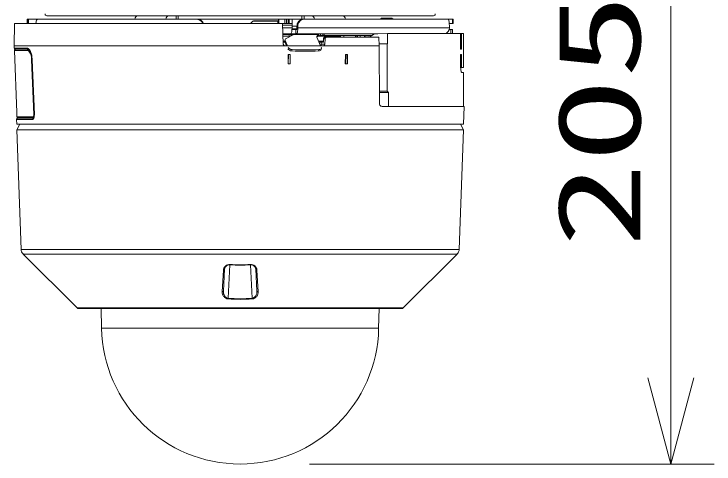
# Model space of a CAD drawing. Units: millimetres on the paper. Extents: x -63 to 65, y -59 to 59.
# Drawn here: x 5.51 to 25.77, y 16.23 to 29.27 of the extents above; entities that cross this region are included whole.
import ezdxf
from ezdxf.enums import TextEntityAlignment as Align

# ---------------------------------------------------------------- set-up
doc = ezdxf.new("R2010")
doc.units = ezdxf.units.MM
for name, color, linetype, lineweight in [('0-0_GAIKEI', 4, 'Continuous', 9), ('0-2_SUNPO', 7, 'Continuous', 9), ('0-3_0', 7, 'Continuous', 9)]:
    doc.layers.add(name, color=color, linetype=linetype, lineweight=lineweight)
doc.styles.add('ＭＳ ゴシック', font='')
doc.styles.get('ＭＳ ゴシック').set_extended_font_data('MS Gothic')

# ---------------------------------------------------------------- blocks, each defined once
blk = doc.blocks.new('_Open30')
at = {"layer": '0-3_0'}
blk.add_line((0, 0), (-1, 0), dxfattribs=at)
blk.add_lwpolyline([(-1, 0.2679), (0, 0), (-1, -0.2679)], dxfattribs=at)

msp = doc.modelspace()

# ---------------------------------------------------------------- linework, layer by layer
at = {"layer": '0-0_GAIKEI', "color": 7}
for p, q in [((6.457, 29.215), (17.653, 29.215)), ((5.52, 28.995), (5.509, 28.345)), ((5.52, 28.995), (13.28, 28.995)), ((5.889, 28.995), (5.889, 29.115)), ((6.141, 29.115), (5.889, 29.115)), ((6.194, 29.115), (6.141, 29.115)), ((6.152, 29.115), (6.155, 29.115)), ((10.812, 29.115), (6.194, 29.115)), ((10.889, 29.115), (10.814, 29.115)), ((13.202, 29.115), (10.889, 29.115)), ((13.548, 29.115), (13.202, 29.115)), ((13.845, 29.115), (13.548, 29.115)), ((18.074, 29.115), (13.918, 29.115)), ((18.112, 28.865), (18.112, 28.915)), ((16.321, 28.7), (18.435, 28.7)), ((18.435, 28.245), (18.435, 28.7)), ((18.435, 28.7), (18.459, 28.7)), ((18.459, 28.7), (18.525, 28.7)), ((18.459, 28.245), (18.459, 28.7)), ((18.525, 28.7), (18.525, 27.72)), ((5.511, 28.28), (5.509, 28.345)), ((5.587, 26.415), (5.524, 28.212)), ((5.921, 28.248), (5.541, 28.251)), ((5.554, 28.243), (5.673, 28.245)), ((5.931, 28.245), (5.673, 28.245)), ((18.435, 28.245), (18.459, 28.245)), ((18.435, 27.77), (18.435, 28.095)), ((18.459, 28.095), (18.435, 28.095)), ((18.459, 27.77), (18.459, 28.095)), ((18.435, 27.77), (18.459, 27.77)), ((18.436, 27.72), (18.466, 27.72)), ((18.466, 27.57), (18.525, 27.57)), ((18.525, 27.57), (18.525, 26.59)), ((18.522, 26.07), (18.54, 26.59)), ((5.587, 26.415), (5.589, 26.415)), ((5.593, 26.365), (5.595, 26.286)), ((5.593, 26.365), (5.595, 26.286)), ((5.593, 26.365), (5.593, 26.354)), ((5.588, 26.07), (5.583, 26.209)), ((5.613, 26.24), (6.071, 26.244)), ((5.625, 26.257), (6.081, 26.258)), ((5.588, 26.07), (18.522, 26.07)), ((5.677, 26.07), (5.592, 25.91)), ((18.433, 26.07), (18.518, 25.91)), ((5.713, 22.446), (5.592, 25.91)), ((18.397, 22.446), (18.518, 25.91)), ((7.336, 20.747), (5.772, 22.311)), ((16.774, 20.747), (18.339, 22.311)), ((16.739, 20.732), (7.371, 20.732)), ((8.046, 20.165), (8.036, 20.732)), ((16.065, 20.165), (16.075, 20.732))]:
    msp.add_line(p, q, dxfattribs=at)
at = {"layer": '0-0_GAIKEI'}
for p, q in [((10.265, 29.215), (9.082, 29.215)), ((10.202, 29.215), (10.202, 29.115)), ((10.265, 29.115), (10.265, 29.215)), ((13.845, 29.109), (13.845, 29.215)), ((15.029, 29.215), (13.845, 29.215)), ((13.909, 29.215), (13.909, 29.115)), ((17.136, 29.215), (17.137, 29.215)), ((5.89, 28.995), (5.89, 29.115)), ((5.9, 29.115), (5.9, 28.995)), ((5.933, 29.115), (5.933, 28.995)), ((12.351, 28.995), (12.422, 29.058)), ((13.152, 29.058), (12.422, 29.058)), ((13.155, 29.07), (12.455, 29.07)), ((13.171, 29.111), (13.171, 28.995)), ((13.303, 28.393), (13.28, 28.995)), ((13.548, 28.995), (13.28, 28.995)), ((13.353, 28.995), (13.353, 29.115)), ((13.4, 28.995), (13.4, 29.115)), ((13.442, 29.115), (13.442, 28.995)), ((13.479, 29.115), (13.479, 28.995)), ((13.562, 29.111), (13.562, 28.978)), ((13.918, 29.115), (13.892, 29.115)), ((16.15, 29.145), (16.12, 29.115)), ((18.221, 29.115), (18.074, 29.115)), ((18.221, 28.995), (18.109, 28.995)), ((18.206, 28.995), (18.206, 29.115)), ((18.221, 28.995), (18.221, 29.115)), ((13.282, 28.945), (13.559, 28.945)), ((13.559, 28.865), (13.285, 28.865)), ((13.689, 28.815), (13.558, 28.815)), ((13.559, 28.865), (13.559, 28.945)), ((13.726, 28.915), (13.559, 28.915)), ((13.559, 28.84), (13.698, 28.84)), ((13.667, 28.695), (13.667, 28.815)), ((13.691, 28.84), (13.691, 28.815)), ((13.7, 28.865), (13.7, 28.915)), ((13.726, 28.865), (13.726, 28.915)), ((18.112, 28.865), (13.726, 28.865)), ((18.205, 28.815), (18.104, 28.815)), ((18.151, 28.815), (18.151, 28.7)), ((18.205, 28.7), (18.205, 28.815)), ((16.04, 28.695), (13.291, 28.695)), ((13.292, 28.67), (13.449, 28.67)), ((13.294, 28.621), (13.511, 28.621)), ((13.61, 28.671), (13.384, 28.556)), ((13.444, 28.686), (13.444, 28.695)), ((13.444, 28.686), (13.544, 28.686)), ((13.469, 28.66), (13.59, 28.66)), ((13.544, 28.686), (13.544, 28.695)), ((13.568, 28.686), (13.568, 28.695)), ((13.568, 28.66), (13.568, 28.685)), ((13.568, 28.685), (13.631, 28.685)), ((14.276, 28.596), (14.386, 28.345)), ((14.291, 28.619), (14.3, 28.657)), ((14.294, 28.621), (14.956, 28.621)), ((14.381, 28.645), (14.381, 28.695)), ((15.865, 28.645), (14.381, 28.645)), ((14.453, 28.645), (14.453, 28.695)), ((14.488, 28.645), (14.488, 28.695)), ((14.514, 28.595), (16.067, 28.595)), ((14.956, 28.595), (14.956, 28.621)), ((15.054, 28.621), (15.055, 28.595)), ((15.39, 28.595), (15.39, 28.645)), ((15.418, 28.595), (15.418, 28.645)), ((15.457, 28.645), (15.457, 28.595)), ((15.532, 28.645), (15.532, 28.595)), ((15.655, 28.595), (15.655, 28.645)), ((15.693, 28.645), (15.693, 28.595)), ((15.769, 28.645), (15.769, 28.634)), ((15.788, 28.595), (15.94, 28.693)), ((16.321, 28.7), (15.94, 28.693)), ((16.077, 28.345), (16.067, 28.595)), ((16.321, 28.405), (16.321, 28.7)), ((17.988, 28.701), (17.985, 28.7)), ((18.014, 28.7), (18.014, 28.711)), ((18.034, 28.722), (18.034, 28.7)), ((13.346, 28.48), (13.299, 28.48)), ((13.3, 28.45), (13.354, 28.45)), ((13.332, 28.45), (13.332, 28.48)), ((13.347, 28.488), (13.357, 28.525)), ((13.35, 28.458), (13.36, 28.496)), ((13.4, 28.345), (13.35, 28.458)), ((13.426, 28.345), (13.36, 28.496)), ((14.385, 28.48), (14.327, 28.48)), ((14.333, 28.467), (14.333, 28.48)), ((14.34, 28.45), (14.464, 28.45)), ((14.341, 28.45), (14.341, 28.48)), ((14.349, 28.45), (14.349, 28.48)), ((14.358, 28.45), (14.358, 28.48)), ((14.367, 28.45), (14.367, 28.48)), ((14.376, 28.45), (14.376, 28.48)), ((14.385, 28.45), (14.385, 28.48)), ((14.385, 28.45), (14.385, 28.48)), ((14.463, 28.48), (14.385, 28.48)), ((14.396, 28.45), (14.396, 28.48)), ((14.399, 28.45), (14.399, 28.48)), ((14.401, 28.45), (14.401, 28.48)), ((14.401, 28.393), (14.403, 28.45)), ((14.401, 28.393), (14.509, 28.393)), ((14.404, 28.45), (14.404, 28.48)), ((14.407, 28.45), (14.407, 28.48)), ((14.41, 28.45), (14.41, 28.48)), ((14.414, 28.45), (14.414, 28.48)), ((14.417, 28.45), (14.417, 28.48)), ((14.42, 28.45), (14.42, 28.48)), ((14.424, 28.45), (14.424, 28.48)), ((14.428, 28.45), (14.428, 28.48)), ((14.431, 28.45), (14.431, 28.48)), ((14.434, 28.45), (14.434, 28.48)), ((14.437, 28.45), (14.437, 28.48)), ((14.44, 28.45), (14.44, 28.48)), ((14.443, 28.45), (14.443, 28.48)), ((14.446, 28.45), (14.446, 28.48)), ((14.448, 28.45), (14.448, 28.48)), ((14.451, 28.45), (14.451, 28.48)), ((14.454, 28.45), (14.454, 28.48)), ((14.456, 28.45), (14.456, 28.48)), ((14.462, 28.45), (14.466, 28.547)), ((14.464, 28.45), (14.467, 28.547)), ((14.467, 28.547), (14.513, 28.547)), ((14.513, 28.547), (14.509, 28.393)), ((16.075, 28.401), (16.307, 28.405)), ((5.893, 28.277), (5.511, 28.28)), ((5.902, 28.212), (5.524, 28.212)), ((5.929, 28.243), (5.554, 28.243)), ((5.929, 28.243), (5.935, 28.243)), ((13.548, 28.198), (13.557, 28.235)), ((14.328, 28.197), (14.337, 28.235)), ((14.398, 28.238), (14.407, 28.276)), ((13.444, 27.825), (13.446, 28.095)), ((13.446, 28.095), (13.501, 28.095)), ((13.45, 27.825), (13.452, 28.095)), ((13.499, 27.825), (13.501, 28.095)), ((15.098, 27.825), (15.105, 28.095)), ((15.105, 28.095), (15.167, 28.095)), ((15.116, 27.825), (15.123, 28.095)), ((15.161, 27.825), (15.167, 28.095)), ((6.036, 27.934), (6.02, 27.934)), ((6.02, 27.934), (6.079, 26.356)), ((13.444, 27.825), (13.499, 27.825)), ((15.098, 27.825), (15.161, 27.825)), ((16.085, 27.032), (16.307, 27.03)), ((16.348, 26.996), (16.085, 26.994)), ((16.162, 26.59), (18.54, 26.59)), ((6.096, 26.357), (6.079, 26.356)), ((6.098, 26.353), (6.096, 26.353)), ((5.583, 26.209), (6.046, 26.213)), ((5.595, 26.286), (6.053, 26.286)), ((5.657, 26.257), (5.625, 26.257)), ((5.697, 26.256), (5.625, 26.257)), ((5.696, 26.257), (5.697, 26.256)), ((5.747, 26.255), (5.697, 26.256)), ((5.697, 26.256), (5.697, 26.256)), ((5.747, 26.255), (5.747, 26.257)), ((5.764, 26.255), (5.762, 26.255)), ((5.765, 26.255), (5.813, 26.256)), ((5.793, 26.256), (5.836, 26.256)), ((5.836, 26.256), (5.887, 26.255)), ((5.887, 26.255), (6.08, 26.255)), ((6.081, 26.258), (6.081, 26.258)), ((5.592, 25.91), (18.518, 25.91)), ((5.713, 22.446), (18.397, 22.446)), ((5.772, 22.311), (18.339, 22.311)), ((11.708, 21.029), (11.759, 21.997)), ((11.759, 21.997), (11.759, 22.006)), ((12.351, 21.997), (12.351, 22.006)), ((12.402, 21.029), (12.352, 21.997)), ((11.571, 21.847), (11.537, 21.214)), ((11.602, 21.867), (11.569, 21.233)), ((12.541, 21.233), (12.508, 21.867)), ((12.573, 21.214), (12.54, 21.847)), ((11.708, 21.029), (11.707, 21.01)), ((12.402, 21.029), (12.404, 21.01)), ((7.336, 20.747), (16.774, 20.747)), ((16.065, 20.165), (8.046, 20.165))]:
    msp.add_line(p, q, dxfattribs=at)
for points in [[(6.194, 29.115), (6.185, 29.113), (6.177, 29.107), (6.169, 29.097), (6.162, 29.083), (6.155, 29.065), (6.149, 29.043), (6.141, 28.995)], [(10.791, 29.115), (10.829, 29.111), (10.865, 29.1), (10.898, 29.082), (10.928, 29.058), (10.952, 29.029), (10.971, 28.995)], [(10.992, 28.995), (10.973, 29.029), (10.949, 29.058), (10.919, 29.083), (10.892, 29.098), (10.864, 29.108), (10.834, 29.114), (10.812, 29.115)], [(13.7, 28.915), (13.702, 28.947), (13.709, 28.977), (13.721, 29.006), (13.737, 29.033), (13.757, 29.057), (13.78, 29.077), (13.806, 29.094), (13.834, 29.106), (13.863, 29.113), (13.892, 29.115)], [(13.918, 29.115), (13.888, 29.113), (13.859, 29.105), (13.831, 29.093), (13.805, 29.077), (13.782, 29.056), (13.762, 29.032), (13.747, 29.006), (13.735, 28.977), (13.728, 28.946), (13.726, 28.915)], [(16.15, 29.145), (16.45, 29.145), (16.48, 29.115)], [(13.689, 28.695), (13.695, 28.697), (13.7, 28.704), (13.706, 28.714), (13.713, 28.736), (13.719, 28.766), (13.724, 28.809), (13.726, 28.865)], [(13.689, 28.815), (13.691, 28.816), (13.692, 28.817), (13.694, 28.821), (13.698, 28.836), (13.7, 28.865)], [(14.3, 28.657), (14.328, 28.671), (13.61, 28.671), (13.627, 28.683), (13.643, 28.691), (13.659, 28.695), (13.663, 28.695)], [(14.291, 28.619), (14.319, 28.633), (14.328, 28.671)], [(14.381, 28.695), (14.371, 28.694), (14.36, 28.691), (14.34, 28.679), (14.328, 28.671)], [(14.466, 28.547), (14.467, 28.547), (14.47, 28.562), (14.477, 28.576), (14.487, 28.586), (14.5, 28.593), (14.514, 28.595)], [(14.466, 28.547), (14.47, 28.565), (14.48, 28.581), (14.495, 28.591), (14.514, 28.595)], [(14.559, 28.595), (14.545, 28.593), (14.532, 28.586), (14.522, 28.575), (14.515, 28.562), (14.513, 28.547)], [(14.509, 28.393), (14.506, 28.378), (14.5, 28.365), (14.489, 28.354), (14.477, 28.347), (14.463, 28.345)], [(16.321, 28.405), (16.307, 28.405), (16.307, 27.03)], [(5.509, 28.345), (16.077, 28.345), (16.087, 26.687)], [(5.893, 28.277), (5.909, 28.274), (5.925, 28.266), (5.941, 28.252), (5.952, 28.239), (5.963, 28.224), (5.982, 28.191), (5.999, 28.151), (6.013, 28.107), (6.021, 28.072), (6.029, 28.035), (6.037, 27.958), (6.038, 27.936)], [(6.02, 27.934), (6.014, 28.001), (6.002, 28.064), (5.993, 28.094), (5.983, 28.122), (5.972, 28.145), (5.961, 28.165), (5.942, 28.19), (5.932, 28.2), (5.921, 28.207), (5.911, 28.211), (5.902, 28.212)], [(6.098, 26.353), (6.038, 27.936), (6.036, 27.936)], [(16.307, 27.03), (16.348, 26.996), (16.348, 26.59)], [(16.162, 26.59), (16.147, 26.592), (16.131, 26.599), (16.118, 26.609), (16.103, 26.626), (16.093, 26.648), (16.088, 26.671), (16.087, 26.687)], [(6.098, 26.353), (6.097, 26.31), (6.09, 26.269), (6.084, 26.252), (6.077, 26.237), (6.07, 26.226), (6.062, 26.219), (6.054, 26.214), (6.046, 26.213)], [(6.053, 26.286), (6.061, 26.29), (6.069, 26.298), (6.073, 26.308), (6.076, 26.32), (6.079, 26.337), (6.079, 26.356)], [(5.657, 26.257), (5.753, 26.257), (5.78, 26.256), (5.793, 26.256)], [(11.571, 21.847), (11.575, 21.876), (11.584, 21.903), (11.598, 21.929), (11.618, 21.953), (11.639, 21.971), (11.663, 21.986), (11.691, 21.997), (11.725, 22.005), (11.759, 22.006)], [(11.602, 21.867), (11.608, 21.897), (11.62, 21.926), (11.639, 21.951), (11.663, 21.971), (11.69, 21.986), (11.723, 21.995), (11.755, 21.997), (11.759, 21.997)], [(12.351, 22.006), (12.385, 22.005), (12.418, 21.997), (12.448, 21.985), (12.465, 21.976), (12.48, 21.965), (12.504, 21.94), (12.523, 21.911), (12.535, 21.88), (12.54, 21.847)], [(12.508, 21.867), (12.503, 21.897), (12.49, 21.926), (12.471, 21.951), (12.448, 21.971), (12.42, 21.986), (12.388, 21.995), (12.356, 21.997), (12.351, 21.997)], [(11.707, 21.01), (11.672, 21.016), (11.64, 21.029), (11.622, 21.04), (11.605, 21.052), (11.59, 21.067), (11.578, 21.082), (11.557, 21.115), (11.545, 21.147), (11.538, 21.18), (11.537, 21.214)], [(11.708, 21.029), (11.679, 21.035), (11.653, 21.048), (11.639, 21.058), (11.626, 21.07), (11.604, 21.097), (11.588, 21.127), (11.577, 21.158), (11.57, 21.195), (11.569, 21.233)], [(12.541, 21.233), (12.54, 21.191), (12.536, 21.169), (12.53, 21.148), (12.523, 21.127), (12.513, 21.108), (12.504, 21.093), (12.492, 21.078), (12.475, 21.06), (12.454, 21.046), (12.431, 21.035), (12.402, 21.029)], [(12.573, 21.214), (12.573, 21.182), (12.566, 21.15), (12.555, 21.119), (12.538, 21.089), (12.526, 21.074), (12.513, 21.059), (12.491, 21.041), (12.466, 21.027), (12.439, 21.016), (12.404, 21.01)]]:
    msp.add_lwpolyline(points, dxfattribs=at)
at = {"layer": '0-0_GAIKEI', "color": 7}
for points in [[(18.074, 29.115), (18.077, 29.115), (18.081, 29.112), (18.087, 29.105), (18.092, 29.092), (18.099, 29.067), (18.105, 29.035), (18.109, 28.992), (18.112, 28.915)], [(6.096, 26.353), (6.036, 27.936), (6.03, 28.009), (6.017, 28.077), (6.001, 28.133), (5.983, 28.178), (5.965, 28.21), (5.947, 28.232), (5.934, 28.243), (5.924, 28.248), (5.921, 28.248)], [(18.435, 27.77), (18.436, 27.722), (18.439, 27.675), (18.443, 27.638), (18.449, 27.607), (18.454, 27.589), (18.459, 27.577), (18.462, 27.572), (18.464, 27.571), (18.466, 27.57)], [(18.459, 27.77), (18.461, 27.737), (18.463, 27.725), (18.464, 27.722), (18.465, 27.721), (18.465, 27.72), (18.466, 27.72), (18.525, 27.72)], [(5.593, 26.365), (5.59, 26.41), (5.59, 26.414), (5.59, 26.415), (5.59, 26.415), (5.589, 26.415)], [(6.096, 26.353), (6.095, 26.312), (6.088, 26.277), (6.08, 26.255), (6.071, 26.243)]]:
    msp.add_lwpolyline(points, dxfattribs=at)
for centre, radius, start, end in [((6.457, 29.265), 0.05, 178, 270), ((17.653, 29.265), 0.05, 270, 2), ((5.541, 28.281), 0.03, 182, 270), ((5.554, 28.213), 0.03, 90, 182.0003), ((5.908, 28.201), 0.0496, 52.9103, 62.0922), ((5.607, 26.416), 0.02, 180, 214.4359), ((5.609, 26.416), 0.02, 180, 195.1708), ((4.855, 26.347), 0.738, 1.3939, 4.9905), ((5.613, 26.21), 0.03, 90, 182), ((5.625, 26.287), 0.03, 181.9997, 270), ((5.625, 26.287), 0.03, 182.0094, 257.6534), ((5.625, 26.287), 0.0299, 181.9635, 241.6289), ((5.625, 26.287), 0.03, 257.6331, 270), ((5.913, 22.453), 0.2, 182, 225), ((18.197, 22.453), 0.2, 315, 358), ((7.371, 20.782), 0.05, 225, 270), ((16.739, 20.782), 0.05, 270, 315), ((12.055, 20.235), 4.01, 181, 359)]:
    msp.add_arc(centre, radius, start, end, dxfattribs=at)
at = {"layer": '0-0_GAIKEI'}
for centre, radius, start, end in [((6.141, 28.9), 0.215, 78.8634, 90), ((10.889, 28.923), 0.192, 90, 101.5333), ((12.455, 29.02), 0.05, 90, 131.3478), ((13.203, 29.001), 0.114, 90, 105.8726), ((13.547, 29.088), 0.027, 56.8936, 90), ((13.746, 28.947), 0.187, 170.5801, 180.5219), ((14.384, 28.466), 0.179, 91.004, 111.4604), ((15.8, 28.595), 0.05, 90, 180), ((13.352, 28.395), 0.0497, 181.5919, 270), ((14.35, 28.395), 0.0512, 308.6182, 358.787), ((5.929, 28.21), 0.0333, 79.0341, 90), ((6.044, 26.271), 0.0388, 314.2397, 334.6467), ((12.055, 28.313), 6.314, 267.3144, 272.6856), ((12.055, 28.288), 6.298, 267.3044, 272.6956), ((12.055, 25.739), 4.742, 265.7853, 274.2145), ((12.055, 25.717), 4.701, 265.7668, 274.2331)]:
    msp.add_arc(centre, radius, start, end, dxfattribs=at)
for centre, major_axis, ratio, start_param, end_param in [((9.082, 29.045), (0, 0.17), 0.482523, 6.283185, 7.429592), ((9.975, 29.045), (0, 0.17), 0.482523, 6.283185, 7.429592), ((14.135, 29.045), (0, 0.17), 0.482523, 5.136779, 6.283185), ((15.029, 29.045), (0, 0.17), 0.482523, 5.136779, 6.283185), ((13.18, 28.945), (0, -0.17), 0.216556, 3.368303, 4.413834), ((13.548, 28.945), (0, -0.0498), 0.373938, 2.270773, 3.140927), ((13.522, 28.865), (0, -0.17), 0.216561, 6.283185, 7.853947), ((13.543, 28.815), (0, -0.0255), 0.95882, 1.570796, 2.456815), ((13.469, 28.686), (0, -0.0255), 0.95882, 4.712389, 6.283185), ((13.568, 28.686), (0, -0.0255), 0.95882, 4.712389, 6.283185), ((13.568, 28.686), (0.0005, 0), 0.95882, 4.712389, 6.283185), ((14.37, 28.601), (0.097, -0.0243), 0.628217, 3.141593, 3.595235), ((14.36, 28.563), (0.097, -0.0243), 0.628217, 2.513131, 2.826806), ((14.37, 28.601), (0.097, -0.0243), 0.628217, 2.513131, 3.141593), ((14.981, 28.62), (0, 0.05), 0.5, 1.047206, 1.56207), ((15.029, 28.62), (0, -0.05), 0.5, 1.579523, 2.094391), ((13.444, 28.463), (0.097, -0.0243), 0.628217, 3.141593, 3.595235), ((13.454, 28.501), (0.097, -0.0243), 0.628217, 3.141593, 3.595235), ((13.454, 28.501), (0.097, -0.0243), 0.628217, 2.513131, 3.141593), ((5.921, 28.278), (0, -0.03), 0.941595, 4.75551, 6.283182), ((5.93, 28.213), (0, -0.03), 0.942245, 3.160507, 4.747643), ((13.532, 28.263), (0.097, -0.0243), 0.628217, 3.595235, 5.030276), ((13.542, 28.301), (0.097, -0.0243), 0.628217, 3.595235, 5.030276), ((12.48, 32.618), (6.548, -1.641), 0.628217, 5.030276, 5.150993), ((12.49, 32.655), (6.548, -1.641), 0.628217, 5.030276, 5.150993), ((14.301, 28.262), (0.097, -0.0243), 0.628217, 5.150993, 6.283072), ((14.31, 28.3), (0.097, -0.0243), 0.628217, 5.150993, 6.283072), ((14.31, 28.3), (0.097, -0.0243), 0.628217, 6.283072, 6.736828), ((6.074, 26.214), (0, -0.03), 0.928572, 3.212058, 4.739192), ((6.081, 26.288), (0, -0.03), 0.928592, 4.746931, 6.263967), ((11.572, 21.869), (0.03, -0.0016), 0.709388, 4.690589, 6.283185), ((12.538, 21.869), (0.03, 0.0016), 0.709388, 3.141592, 4.734188), ((11.539, 21.235), (0.03, -0.0016), 0.710236, 4.678828, 6.283185), ((12.571, 21.235), (0.03, 0.0016), 0.710236, 3.141593, 4.745949)]:
    msp.add_ellipse(centre, major_axis=major_axis, ratio=ratio, start_param=start_param, end_param=end_param, dxfattribs=at)
at = {"layer": '0-0_GAIKEI', "color": 7}
msp.add_ellipse((17.944, 28.865), major_axis=(0, -0.17), ratio=0.984811, start_param=0.264124, end_param=1.569832, dxfattribs=at)
at = {"layer": '0-2_SUNPO'}
for p, q in [((24.522, 18.725), (24.522, 34.215)), ((14.061, 16.225), (25.772, 16.225))]:
    msp.add_line(p, q, dxfattribs=at)

# ---------------------------------------------------------------- block references
at = {"layer": '0-2_SUNPO', "xscale": 2.5, "yscale": 2.5, "rotation": 270}
msp.add_blockref('_Open30', (24.522, 16.225), dxfattribs=at)

# ---------------------------------------------------------------- texts
at = {"layer": '0-2_SUNPO', "style": 'ＭＳ ゴシック', "width": 1.5}
msp.add_text('205', height=2.405, rotation=90, dxfattribs=at).set_placement((24.36, 22.499), align=Align.BOTTOM_LEFT)

doc.saveas('drawing.dxf')
